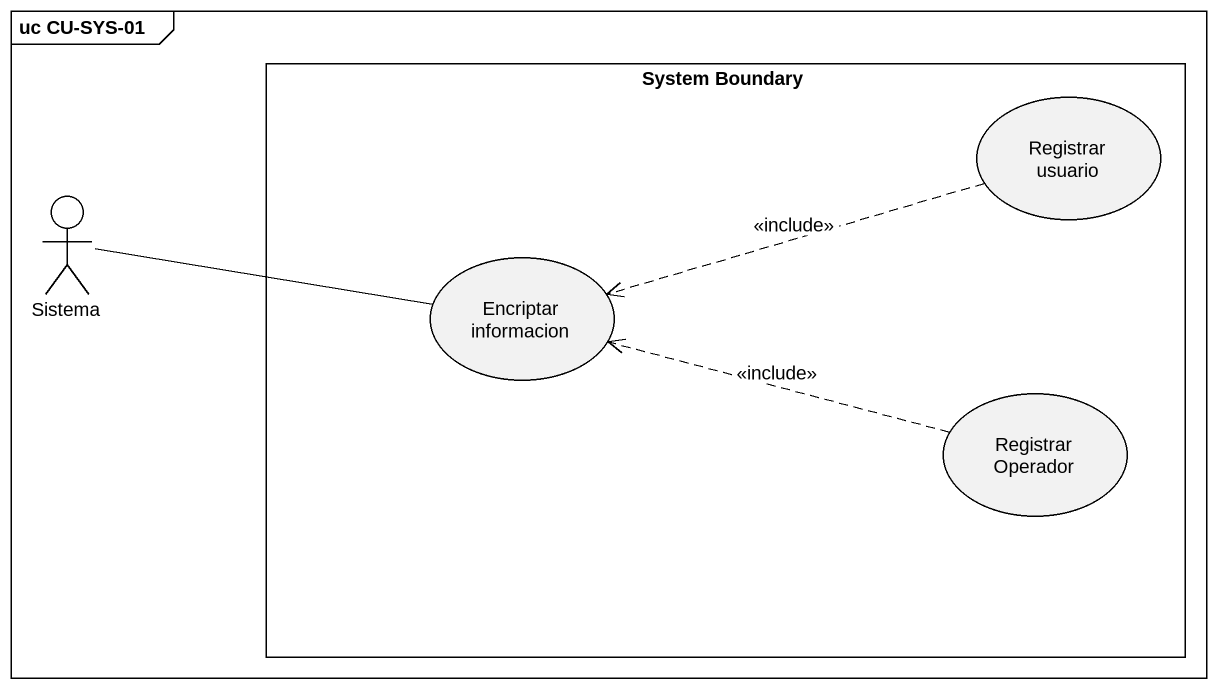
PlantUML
@startuml
mainframe uc CU-SYS-01
rectangle "System Boundary" as System_Boundary {
  usecase "Registrar usuario" as Registrar_usuario
  usecase "Encriptar informacion" as Encriptar_informacion
  usecase "Registrar Operador" as Registrar_Operador
}
actor Sistema
Registrar_usuario .left.> Encriptar_informacion : <<include>>
Sistema -right- Encriptar_informacion
Registrar_Operador .left.> Encriptar_informacion : <<include>>
@enduml
